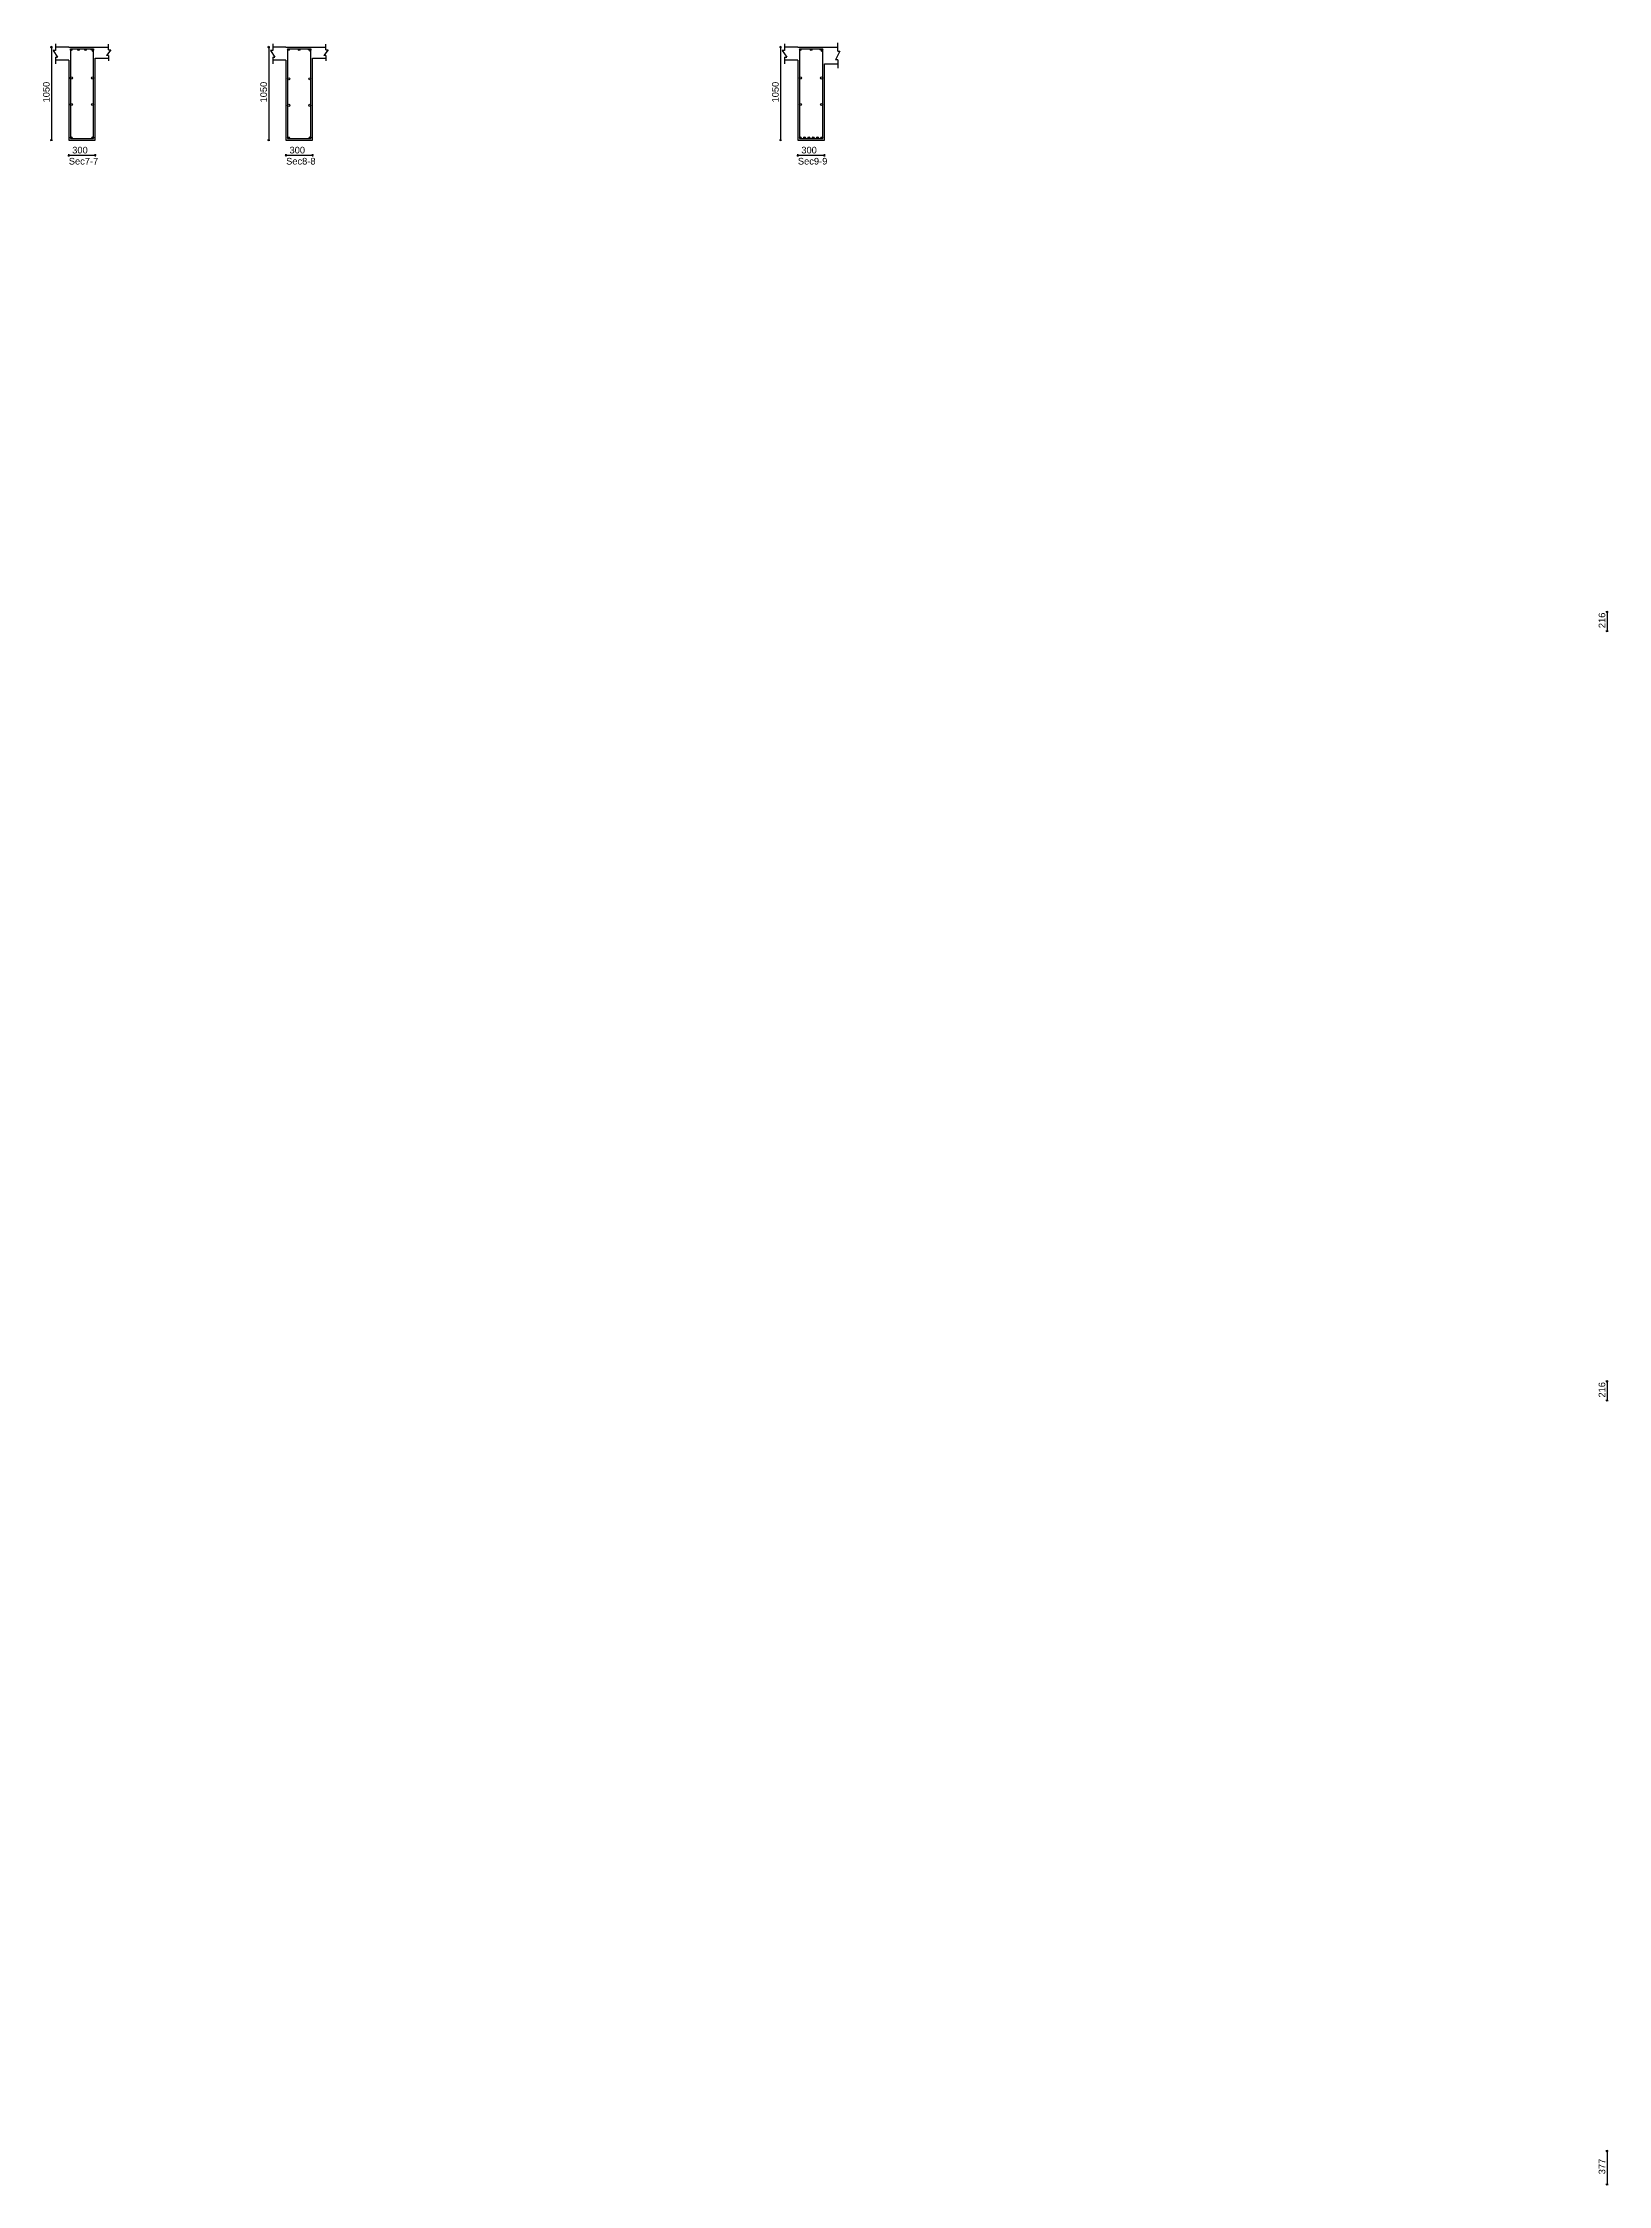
# Model space of a CAD drawing. Extents: x 0 to 98, y 3 to 248.
# Drawn here: x 22.08 to 39.73, y 98.64 to 122.79 of the extents above; entities that cross this region are included whole.
import ezdxf

# ---------------------------------------------------------------- set-up
doc = ezdxf.new("R2010")
doc.units = 0
for name, color, linetype in [('Beam_Cross_Label', 4, 'CONTINUOUS'), ('Beam_CrossSection', 2, 'CONTINUOUS'), ('dim_all', 7, 'CONTINUOUS'), ('main_botbars', 4, 'CONTINUOUS'), ('main_topbars', 4, 'CONTINUOUS'), ('Sidefacebar', 140, 'CONTINUOUS'), ('Stirrup_bar', 1, 'CONTINUOUS')]:
    doc.layers.add(name, color=color, linetype=linetype)
doc.styles.add('STRUDS_Arial', font='ARIAL.TTF', dxfattribs={"height": 0.04})

msp = doc.modelspace()

# ---------------------------------------------------------------- linework, layer by layer
at = {"layer": 'Beam_CrossSection'}
for p, q in [((22.22, 122.705), (22.195, 122.705)), ((22.195, 122.705), (22.245, 122.63)), ((22.22, 122.78), (22.22, 122.705)), ((22.37, 122.743), (22.22, 122.743)), ((22.37, 122.743), (22.67, 122.743)), ((22.37, 122.743), (22.37, 122.743)), ((22.67, 122.743), (22.67, 122.743)), ((22.67, 122.743), (22.82, 122.743)), ((22.845, 122.711), (22.795, 122.649)), ((22.82, 122.711), (22.82, 122.774)), ((22.82, 122.711), (22.845, 122.711)), ((24.67, 122.705), (24.645, 122.705)), ((24.645, 122.705), (24.695, 122.63)), ((24.67, 122.78), (24.67, 122.705)), ((24.82, 122.743), (24.67, 122.743)), ((24.82, 122.743), (25.12, 122.743)), ((24.82, 122.743), (24.82, 122.743)), ((25.12, 122.743), (25.12, 122.743)), ((25.12, 122.743), (25.27, 122.743)), ((25.295, 122.711), (25.245, 122.649)), ((25.27, 122.711), (25.27, 122.774)), ((25.27, 122.711), (25.295, 122.711)), ((30.44, 122.705), (30.415, 122.705)), ((30.415, 122.705), (30.465, 122.63)), ((30.44, 122.78), (30.44, 122.705)), ((30.59, 122.743), (30.44, 122.743)), ((30.59, 122.743), (30.89, 122.743)), ((30.59, 122.743), (30.59, 122.743)), ((30.89, 122.743), (30.89, 122.743)), ((30.89, 122.743), (31.04, 122.743)), ((31.04, 122.695), (31.04, 122.79)), ((22.22, 122.63), (22.22, 122.555)), ((22.22, 122.63), (22.245, 122.63)), ((22.37, 122.593), (22.22, 122.593)), ((22.37, 122.593), (22.37, 121.693)), ((22.67, 121.693), (22.67, 122.618)), ((22.67, 122.618), (22.82, 122.618)), ((22.82, 122.649), (22.795, 122.649)), ((22.82, 122.649), (22.82, 122.586)), ((24.67, 122.63), (24.67, 122.555)), ((24.67, 122.63), (24.695, 122.63)), ((24.82, 122.593), (24.67, 122.593)), ((24.82, 122.593), (24.82, 121.693)), ((25.12, 121.693), (25.12, 122.618)), ((25.12, 122.618), (25.27, 122.618)), ((25.27, 122.649), (25.245, 122.649)), ((25.27, 122.649), (25.27, 122.586)), ((30.44, 122.63), (30.44, 122.555)), ((30.44, 122.63), (30.465, 122.63)), ((30.59, 122.593), (30.44, 122.593)), ((30.59, 122.593), (30.59, 121.693)), ((30.89, 121.693), (30.89, 122.553)), ((30.89, 122.553), (31.04, 122.553)), ((31.065, 122.695), (31.015, 122.6)), ((31.04, 122.6), (31.015, 122.6)), ((31.04, 122.695), (31.065, 122.695)), ((31.04, 122.6), (31.04, 122.505)), ((22.37, 121.693), (22.67, 121.693)), ((24.82, 121.693), (25.12, 121.693)), ((30.59, 121.693), (30.89, 121.693))]:
    msp.add_line(p, q, dxfattribs=at)
at = {"layer": 'dim_all'}
for p, q in [((22.175, 122.743), (22.1625, 122.743)), ((22.175, 122.743), (22.1662, 122.734)), ((22.175, 122.743), (22.1838, 122.751)), ((22.175, 122.743), (22.1875, 122.743)), ((22.175, 122.743), (22.175, 121.693)), ((24.625, 122.743), (24.6125, 122.743)), ((24.625, 122.743), (24.6162, 122.734)), ((24.625, 122.743), (24.6338, 122.751)), ((24.625, 122.743), (24.6375, 122.743)), ((24.625, 122.743), (24.625, 121.693)), ((30.395, 122.743), (30.3825, 122.743)), ((30.395, 122.743), (30.3862, 122.734)), ((30.395, 122.743), (30.4039, 122.751)), ((30.395, 122.743), (30.4075, 122.743)), ((30.395, 122.743), (30.395, 121.693)), ((22.175, 121.693), (22.1625, 121.693)), ((22.175, 121.693), (22.1662, 121.684)), ((22.175, 121.693), (22.1838, 121.701)), ((22.175, 121.693), (22.1875, 121.693)), ((22.37, 121.523), (22.3612, 121.514)), ((22.37, 121.523), (22.37, 121.535)), ((22.37, 121.523), (22.3788, 121.531)), ((22.37, 121.523), (22.37, 121.51)), ((22.37, 121.523), (22.67, 121.523)), ((22.67, 121.523), (22.6612, 121.514)), ((22.67, 121.523), (22.67, 121.535)), ((22.67, 121.523), (22.6788, 121.531)), ((22.67, 121.523), (22.67, 121.51)), ((24.625, 121.693), (24.6125, 121.693)), ((24.625, 121.693), (24.6162, 121.684)), ((24.625, 121.693), (24.6338, 121.701)), ((24.625, 121.693), (24.6375, 121.693)), ((24.82, 121.523), (24.8112, 121.514)), ((24.82, 121.523), (24.82, 121.535)), ((24.82, 121.523), (24.8288, 121.531)), ((24.82, 121.523), (24.82, 121.51)), ((24.82, 121.523), (25.12, 121.523)), ((25.12, 121.523), (25.1112, 121.514)), ((25.12, 121.523), (25.12, 121.535)), ((25.12, 121.523), (25.1288, 121.531)), ((25.12, 121.523), (25.12, 121.51)), ((30.395, 121.693), (30.3825, 121.693)), ((30.395, 121.693), (30.3862, 121.684)), ((30.395, 121.693), (30.4039, 121.701)), ((30.395, 121.693), (30.4075, 121.693)), ((30.59, 121.523), (30.5812, 121.514)), ((30.59, 121.523), (30.59, 121.535)), ((30.59, 121.523), (30.5989, 121.531)), ((30.59, 121.523), (30.59, 121.51)), ((30.59, 121.523), (30.89, 121.523)), ((30.89, 121.523), (30.8812, 121.514)), ((30.89, 121.523), (30.89, 121.535)), ((30.89, 121.523), (30.8988, 121.531)), ((30.89, 121.523), (30.89, 121.51)), ((39.714, 116.375), (39.7015, 116.375)), ((39.714, 116.375), (39.7015, 116.375)), ((39.714, 116.375), (39.7052, 116.366)), ((39.714, 116.375), (39.7052, 116.366)), ((39.714, 116.375), (39.7229, 116.383)), ((39.714, 116.375), (39.7229, 116.383)), ((39.714, 116.375), (39.7265, 116.375)), ((39.714, 116.375), (39.714, 116.158)), ((39.714, 116.375), (39.7265, 116.375)), ((39.714, 116.375), (39.714, 116.158)), ((39.714, 116.158), (39.7015, 116.158)), ((39.714, 116.158), (39.7015, 116.158)), ((39.714, 116.158), (39.7052, 116.149)), ((39.714, 116.158), (39.7052, 116.149)), ((39.714, 116.158), (39.7229, 116.167)), ((39.714, 116.158), (39.7229, 116.167)), ((39.714, 116.158), (39.7265, 116.158)), ((39.714, 116.158), (39.7265, 116.158)), ((39.714, 107.7), (39.7015, 107.7)), ((39.714, 107.7), (39.7015, 107.7)), ((39.714, 107.7), (39.7052, 107.691)), ((39.714, 107.7), (39.7052, 107.691)), ((39.714, 107.7), (39.7229, 107.708)), ((39.714, 107.7), (39.7229, 107.708)), ((39.714, 107.7), (39.7265, 107.7)), ((39.714, 107.7), (39.714, 107.483)), ((39.714, 107.7), (39.7265, 107.7)), ((39.714, 107.7), (39.714, 107.483)), ((39.714, 107.483), (39.7229, 107.492)), ((39.714, 107.483), (39.7229, 107.492)), ((39.714, 107.483), (39.7015, 107.483)), ((39.714, 107.483), (39.7015, 107.483)), ((39.714, 107.483), (39.7052, 107.474)), ((39.714, 107.483), (39.7052, 107.474)), ((39.714, 107.483), (39.7265, 107.483)), ((39.714, 107.483), (39.7265, 107.483)), ((39.714, 99.0225), (39.7229, 99.0313)), ((39.714, 99.0225), (39.7229, 99.0313)), ((39.714, 99.0225), (39.7015, 99.0225)), ((39.714, 99.0225), (39.7015, 99.0225)), ((39.714, 99.0225), (39.7052, 99.0137)), ((39.714, 99.0225), (39.7052, 99.0137)), ((39.714, 99.0225), (39.7265, 99.0225)), ((39.714, 99.0225), (39.714, 98.6451)), ((39.714, 99.0225), (39.7265, 99.0225)), ((39.714, 99.0225), (39.714, 98.6451)), ((39.714, 98.6451), (39.7015, 98.6451)), ((39.714, 98.6451), (39.7015, 98.6451)), ((39.714, 98.6451), (39.7052, 98.6363)), ((39.714, 98.6451), (39.7052, 98.6363)), ((39.714, 98.6451), (39.7229, 98.6539)), ((39.714, 98.6451), (39.7229, 98.6539)), ((39.714, 98.6451), (39.7265, 98.6451)), ((39.714, 98.6451), (39.7265, 98.6451))]:
    msp.add_line(p, q, dxfattribs=at)
at = {"layer": 'main_botbars'}
for centre in [(22.3988, 121.721), (22.6413, 121.721), (24.8488, 121.721), (25.0913, 121.721), (30.6188, 121.721), (30.6673, 121.721), (30.7158, 121.721), (30.7643, 121.721), (30.8128, 121.721), (30.8613, 121.721)]:
    msp.add_circle(centre, 0.01, dxfattribs=at)
at = {"layer": 'main_topbars'}
for centre in [(22.3988, 122.714), (22.4796, 122.714), (22.5604, 122.714), (22.6413, 122.714), (24.8488, 122.714), (24.97, 122.714), (25.0913, 122.714), (30.6188, 122.714), (30.74, 122.714), (30.8613, 122.714)]:
    msp.add_circle(centre, 0.01, dxfattribs=at)
at = {"layer": 'Sidefacebar'}
for centre in [(22.401, 122.394), (22.639, 122.394), (24.851, 122.385), (25.089, 122.385), (30.621, 122.394), (30.859, 122.394), (22.401, 122.094), (22.639, 122.094), (24.851, 122.085), (25.089, 122.085), (30.621, 122.094), (30.859, 122.094)]:
    msp.add_circle(centre, 0.012, dxfattribs=at)
at = {"layer": 'Stirrup_bar'}
for p, q in [((22.3888, 122.724), (22.3888, 121.711)), ((22.3888, 122.724), (22.6513, 122.724)), ((22.6342, 122.721), (22.62, 122.707)), ((22.6483, 122.707), (22.6342, 122.693)), ((22.6513, 121.711), (22.6513, 122.724)), ((24.8388, 122.724), (24.8388, 121.711)), ((24.8388, 122.724), (25.1013, 122.724)), ((25.0842, 122.721), (25.07, 122.707)), ((25.0983, 122.707), (25.0842, 122.693)), ((25.1013, 121.711), (25.1013, 122.724)), ((30.6088, 122.724), (30.6088, 121.711)), ((30.6088, 122.724), (30.8713, 122.724)), ((30.8542, 122.721), (30.84, 122.707)), ((30.8683, 122.707), (30.8542, 122.693)), ((30.8713, 121.711), (30.8713, 122.724)), ((22.3888, 121.711), (22.6513, 121.711)), ((24.8388, 121.711), (25.1013, 121.711)), ((30.6088, 121.711), (30.8713, 121.711))]:
    msp.add_line(p, q, dxfattribs=at)

# ---------------------------------------------------------------- texts
at = {"layer": 'Beam_Cross_Label', "style": 'STRUDS_Arial'}
for s, p in [('Sec7-7', (22.3715, 121.418)), ('Sec8-8', (24.8215, 121.418)), ('Sec9-9', (30.5915, 121.418))]:
    msp.add_text(s, height=0.075, dxfattribs=at).set_placement(p)
at = {"layer": 'dim_all', "style": 'STRUDS_Arial'}
for s, p in [('1050', (22.155, 122.118)), ('1050', (24.605, 122.118)), ('1050', (30.375, 122.118)), ('216', (39.694, 116.191)), ('216', (39.694, 116.191)), ('216', (39.694, 107.516)), ('216', (39.694, 107.516)), ('377', (39.694, 98.7588)), ('377', (39.694, 98.7588))]:
    msp.add_text(s, height=0.075, rotation=90, dxfattribs=at).set_placement(p)
for p in [(22.41, 121.543), (24.86, 121.543), (30.63, 121.543)]:
    msp.add_text('300', height=0.075, dxfattribs=at).set_placement(p)

doc.saveas('drawing.dxf')
